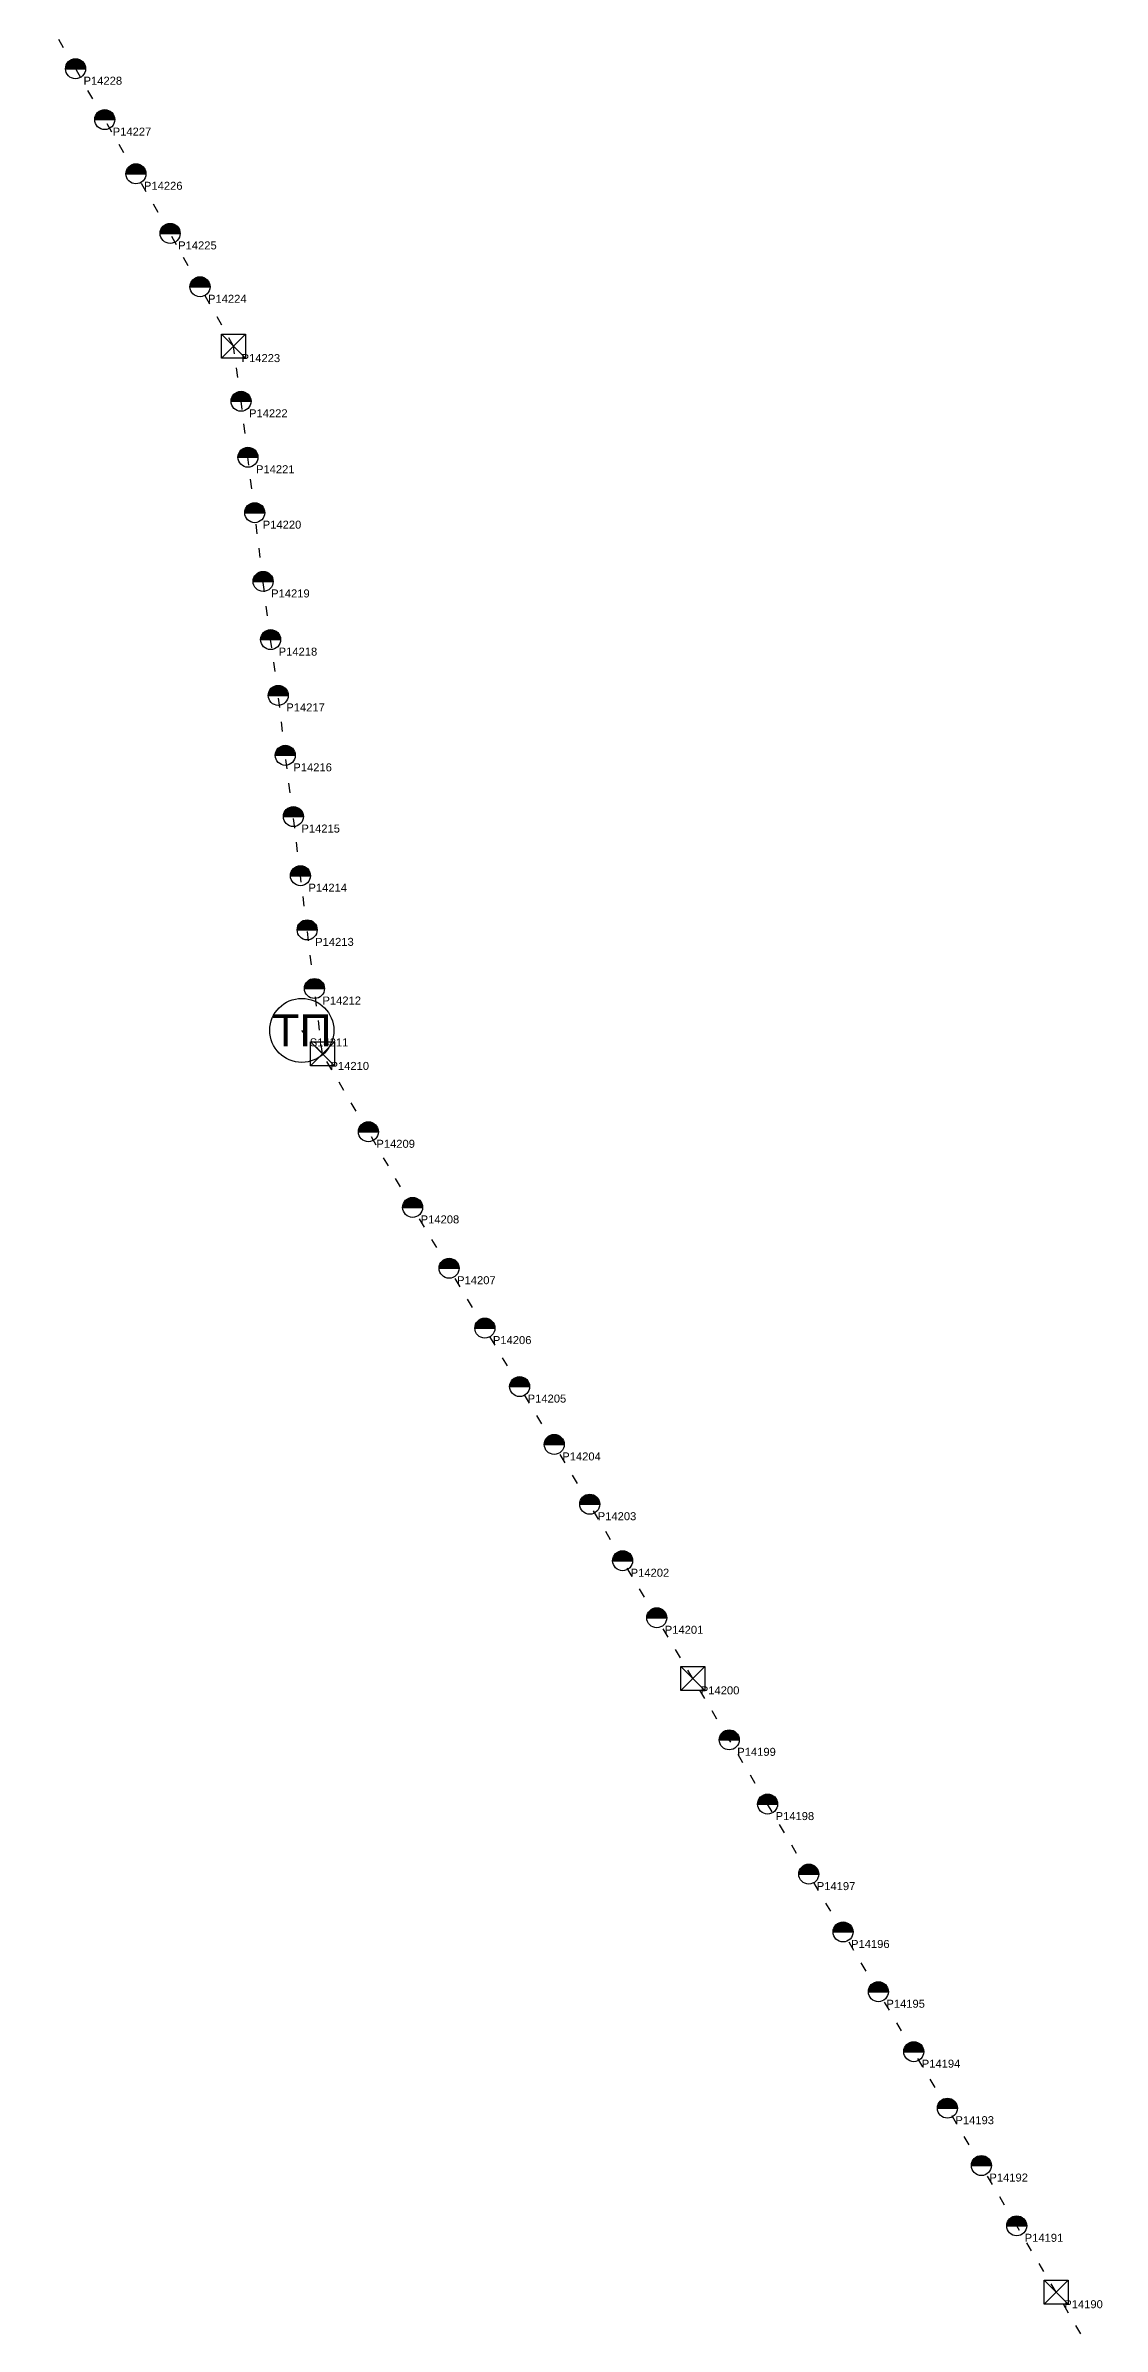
# Model space of a CAD drawing. Header units: metres. Extents: x 297353 to 313697, y 4834133 to 4847614.
# Drawn here: x 311934 to 313253, y 4836987 to 4839837 of the extents above; entities that cross this region are included whole.
import ezdxf
from ezdxf.enums import TextEntityAlignment as Align

# ---------------------------------------------------------------- set-up
doc = ezdxf.new("R2010")
doc.units = ezdxf.units.M
doc.header["$MEASUREMENT"] = 0
doc.linetypes.add('ACAD_ISO03W100', pattern=[30, 12, -18])
for name, color, linetype, lineweight in [('1_4', 7, 'Continuous', 25), ('21_2', 200, 'ACAD_ISO03W100', 25), ('28_2', 7, 'Continuous', 25), ('28_3', 7, 'Continuous', 25), ('57_2', 7, 'Continuous', 30)]:
    doc.layers.add(name, color=color, linetype=linetype, lineweight=lineweight)
doc.styles.get("Standard").update_dxf_attribs({"font": 'arial.ttf', "height": 2})

# ---------------------------------------------------------------- blocks, each defined once
blk = doc.blocks.new('TP-1_4')
at = {"layer": '1_4'}
blk.add_circle((0, 0), 4, dxfattribs=at)
at = {"layer": '1_4', "insert": (0, 0), "char_height": 4, "attachment_point": 5}
blk.add_mtext_dynamic_manual_height_columns('ТП', width=5.0652, gutter_width=75, heights=[0], dxfattribs=at)
at = {"layer": '1_4'}
blk.add_attdef('FIELD_ID', (4.98, 0.01), '', height=4, dxfattribs=at)
blk = doc.blocks.new('PYLON-MV-28_2')
at = {"layer": '28_2'}
blk.add_hatch(color=256, dxfattribs=at).paths.add_polyline_path([(-1.25, 0), (1.25, 0, 1)])
blk.add_line((-1.25, 0), (1.25, 0), dxfattribs=at)
blk.add_circle((0, 0), 1.25, dxfattribs=at)
blk.add_attdef('FIELD_ID', (2.57, 0), '', height=2, dxfattribs=at)
blk = doc.blocks.new('PYLON-MV-28_3')
at = {"layer": '28_3'}
blk.add_lwpolyline([(-1.5, 1.5), (1.5, 1.5), (1.5, -1.5), (-1.5, -1.5)], close=True, dxfattribs=at)
for points in [[(-1.5, 1.5), (1.5, -1.5)], [(-1.5, -1.5), (1.5, 1.5)]]:
    blk.add_lwpolyline(points, dxfattribs=at)
blk.add_attdef('FIELD_ID', (2.57, 0), '', height=2, dxfattribs=at)

msp = doc.modelspace()

# ---------------------------------------------------------------- linework, layer by layer
at = {"layer": '21_2'}
for points in [[(312279.3, 4838577.3), (312269.3, 4838659), (312260.2, 4838732.3), (312251.8, 4838800), (312243, 4838873.9), (312232.9, 4838950.4), (312224.1, 4839025.3), (312214.6, 4839095), (312205.2, 4839167.7), (312194.7, 4839253.6), (312186.3, 4839322.9), (312177.6, 4839392.8), (312168.3, 4839461.8), (312126.4, 4839535.9), (312089.1, 4839602.6), (312046.4, 4839677.1), (312007.4, 4839744.8), (311971, 4839808.4), (311933.7, 4839873.7)], [(312279.3, 4838577.3), (312253.5, 4838606.7)], [(313241.5, 4836952.2), (313195.5, 4837029.9), (313146.1, 4837112.9), (313102, 4837188.2), (313059.6, 4837259.9), (313017.6, 4837330.5), (312973.4, 4837405.4), (312929.3, 4837480.1), (312886.5, 4837552.4), (312835.1, 4837639.9), (312787.2, 4837720.2), (312741.7, 4837797), (312696.7, 4837872.7), (312654.1, 4837944), (312613, 4838014.6), (312568.7, 4838089.3), (312525.5, 4838161.6), (312482.1, 4838234.7), (312437.4, 4838309.5), (312391.9, 4838385.5), (312336.6, 4838480), (312279.3, 4838577.3)]]:
    msp.add_lwpolyline(points, dxfattribs=at)

# ---------------------------------------------------------------- block references
at = {"layer": '1_4', "xscale": 10, "yscale": 10}
msp.add_blockref('TP-1_4', (312253.5, 4838606.7), dxfattribs=at)
at = {"layer": '28_2', "xscale": 10, "yscale": 10}
for p in [(311971, 4839808.4), (312007.4, 4839744.8), (312046.4, 4839677.1), (312089.1, 4839602.6), (312126.4, 4839535.9), (312177.6, 4839392.8), (312186.3, 4839322.9), (312194.7, 4839253.6), (312205.2, 4839167.7), (312214.6, 4839095), (312224.1, 4839025.3), (312232.9, 4838950.4), (312243, 4838873.9), (312251.8, 4838800), (312260.2, 4838732.3), (312269.3, 4838659), (312336.6, 4838480), (312391.9, 4838385.5), (312437.4, 4838309.5), (312482.1, 4838234.7), (312525.5, 4838161.6), (312568.7, 4838089.3), (312613, 4838014.6), (312654.1, 4837944), (312696.7, 4837872.7), (312787.2, 4837720.2), (312835.1, 4837639.9), (312886.5, 4837552.4), (312929.3, 4837480.1), (312973.4, 4837405.4), (313017.6, 4837330.5), (313059.6, 4837259.9), (313102, 4837188.2), (313146.1, 4837112.9)]:
    msp.add_blockref('PYLON-MV-28_2', p, dxfattribs=at)
at = {"layer": '28_3', "xscale": 10, "yscale": 10}
for p in [(312168.3, 4839461.8), (312279.3, 4838577.3), (312741.7, 4837797), (313195.5, 4837029.9)]:
    msp.add_blockref('PYLON-MV-28_3', p, dxfattribs=at)

# ---------------------------------------------------------------- texts
at = {"layer": '57_2'}
for s, p in [('P14228', (311981, 4839798.4)), ('P14227', (312017.4, 4839734.8)), ('P14226', (312056.4, 4839667.1)), ('P14225', (312099.1, 4839592.6)), ('P14224', (312136.4, 4839525.9)), ('P14223', (312178.3, 4839451.8)), ('P14222', (312187.6, 4839382.8)), ('P14221', (312196.3, 4839312.9)), ('P14220', (312204.7, 4839243.6)), ('P14219', (312215.2, 4839157.7)), ('P14218', (312224.6, 4839085)), ('P14217', (312234.1, 4839015.3)), ('P14216', (312242.9, 4838940.4)), ('P14215', (312253, 4838863.9)), ('P14214', (312261.8, 4838790)), ('P14213', (312270.2, 4838722.3)), ('P14212', (312279.3, 4838649)), ('S14211', (312263.5, 4838596.7)), ('P14210', (312289.3, 4838567.3)), ('P14209', (312346.6, 4838470)), ('P14208', (312401.9, 4838375.5)), ('P14207', (312447.4, 4838299.5)), ('P14206', (312492.1, 4838224.7)), ('P14205', (312535.5, 4838151.6)), ('P14204', (312578.7, 4838079.3)), ('P14203', (312623, 4838004.6)), ('P14202', (312664.1, 4837934)), ('P14201', (312706.7, 4837862.7)), ('P14200', (312751.7, 4837787)), ('P14199', (312797.2, 4837710.2)), ('P14198', (312845.1, 4837629.9)), ('P14197', (312896.5, 4837542.4)), ('P14196', (312939.3, 4837470.1)), ('P14195', (312983.4, 4837395.4)), ('P14194', (313027.6, 4837320.5)), ('P14193', (313069.6, 4837249.9)), ('P14192', (313112, 4837178.2)), ('P14191', (313156.1, 4837102.9)), ('P14190', (313205.5, 4837019.9))]:
    msp.add_text(s, height=10, dxfattribs=at).set_placement(p, align=Align.TOP_LEFT)

doc.saveas('drawing.dxf')
